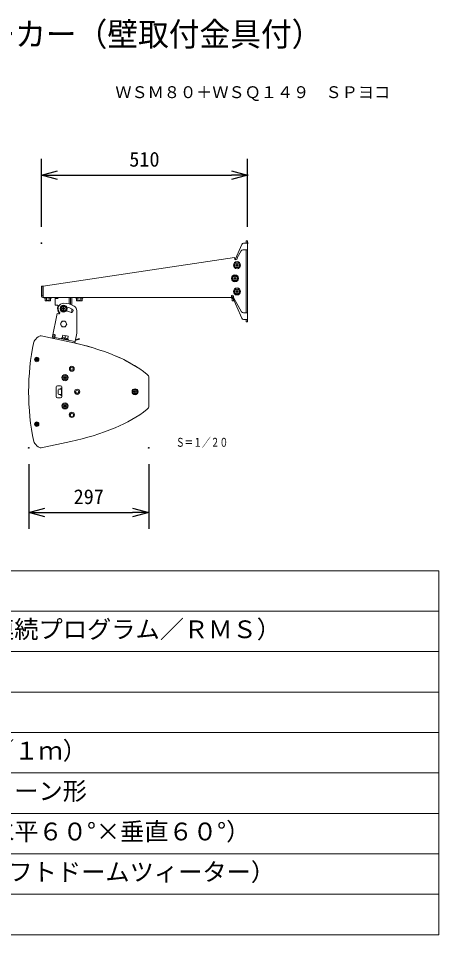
# Model space of a CAD drawing. Units: millimetres, scale not verified. Extents: x -63 to 62, y -57 to 57.
# Drawn here: x 10.5 to 62.5, y -56.5 to 56.8 of the extents above; entities that cross this region are included whole.
import ezdxf
from ezdxf.enums import TextEntityAlignment as Align

# ---------------------------------------------------------------- set-up
doc = ezdxf.new("R2010")
doc.units = ezdxf.units.MM
doc.header["$LTSCALE"] = 0.125
doc.header["$PDMODE"] = 32
doc.header["$PDSIZE"] = 0.0625
for name, color, linetype, lineweight in [('0-0_0', 7, 'Continuous', 25), ('0-1_WAKU', 1, 'Continuous', 18), ('0-4_GAIKEI', 1, 'Continuous', 18), ('0-5_SUNPO', 7, 'Continuous', 25)]:
    doc.layers.add(name, color=color, linetype=linetype, lineweight=lineweight)
for name, color, linetype in [('0-2_MOJI1', 7, 'Continuous'), ('0-3_TOUROKU', 7, 'Continuous'), ('0-6_DEFPOINTS', 7, 'Continuous')]:
    doc.layers.add(name, color=color, linetype=linetype)
doc.styles.add('ＭＳ ゴシック', font='')
doc.styles.get('ＭＳ ゴシック').set_extended_font_data('MS Gothic')

# ---------------------------------------------------------------- blocks, each defined once
blk = doc.blocks.new('_OPEN30')
at = {"layer": '0-0_0'}
blk.add_line((0, 0), (-1, 0), dxfattribs=at)
blk.add_lwpolyline([(-1, 0.26795), (0, 0), (-1, -0.26795)], dxfattribs=at)
blk = doc.blocks.new('D10')
at = {"layer": '0-5_SUNPO'}
for p, q in [((12.7918, -0.2979), (12.7918, -8.2979)), ((27.6418, -0.2979), (27.6418, -8.2979)), ((14.7918, -6.2979), (25.6418, -6.2979))]:
    blk.add_line(p, q, dxfattribs=at)
at = {"layer": '0-6_DEFPOINTS'}
for p in [(12.7918, 1.7021), (27.6418, 1.7021), (27.6418, -6.2979)]:
    blk.add_point(p, dxfattribs=at)
at = {"layer": '0-5_SUNPO', "xscale": 2, "yscale": 2, "rotation": 180}
blk.add_blockref('_OPEN30', (12.7918, -6.2979), dxfattribs=at)
at = {"layer": '0-5_SUNPO', "xscale": 2, "yscale": 2}
blk.add_blockref('_OPEN30', (27.6418, -6.2979), dxfattribs=at)
at = {"layer": '0-5_SUNPO', "style": 'ＭＳ ゴシック'}
blk.add_text('297', height=1.833, dxfattribs=at).set_placement((18.3418, -5.7979), align=Align.BOTTOM_LEFT)
blk = doc.blocks.new('D9')
at = {"layer": '0-5_SUNPO'}
for p, q in [((14.3539, 29.0279), (14.3539, 37.4279)), ((39.8539, 29.0279), (39.8539, 37.4279)), ((16.3539, 35.4279), (37.8539, 35.4279))]:
    blk.add_line(p, q, dxfattribs=at)
at = {"layer": '0-6_DEFPOINTS'}
for p in [(39.8539, 35.4279), (14.3539, 27.0279), (39.8539, 27.0279)]:
    blk.add_point(p, dxfattribs=at)
at = {"layer": '0-5_SUNPO', "xscale": 2, "yscale": 2, "rotation": 180}
blk.add_blockref('_OPEN30', (14.3539, 35.4279), dxfattribs=at)
at = {"layer": '0-5_SUNPO', "xscale": 2, "yscale": 2}
blk.add_blockref('_OPEN30', (39.8539, 35.4279), dxfattribs=at)
at = {"layer": '0-5_SUNPO', "style": 'ＭＳ ゴシック'}
blk.add_text('510', height=1.833, dxfattribs=at).set_placement((25.2289, 35.9279), align=Align.BOTTOM_LEFT)

msp = doc.modelspace()

# ---------------------------------------------------------------- linework, layer by layer
at = {"layer": '0-1_WAKU', "color": 4}
for p, q in [((62.4901, -11.5065), (-62.5099, -11.5065)), ((62.4901, -56.5065), (62.4901, -11.5065)), ((-62.5099, -56.5065), (62.4901, -56.5065))]:
    msp.add_line(p, q, dxfattribs=at)
at = {"layer": '0-1_WAKU'}
for p, q in [((-62.5099, -16.5065), (62.4901, -16.5065)), ((-62.5099, -21.5065), (62.4901, -21.5065)), ((-62.5099, -26.5065), (62.4901, -26.5065)), ((-62.5099, -31.5065), (62.4901, -31.5065)), ((-62.5099, -36.5065), (62.4901, -36.5065)), ((-62.5099, -41.5065), (62.4901, -41.5065)), ((-62.5099, -46.5065), (62.4901, -46.5065)), ((-62.5099, -51.5065), (62.4901, -51.5065))]:
    msp.add_line(p, q, dxfattribs=at)
at = {"layer": '0-4_GAIKEI', "color": 7}
for p, q in [((37.3557, 27.0753), (38.1257, 28.8291)), ((38.3546, 28.9786), (38.8413, 28.9786)), ((38.8413, 29.2786), (38.6813, 29.2786)), ((38.6813, 28.9786), (38.6813, 29.2786)), ((38.8413, 19.2786), (38.8413, 29.2786)), ((13.5713, 23.6904), (37.2504, 27.2043)), ((37.2504, 27.2043), (37.2755, 27.0353)), ((37.3991, 26.9286), (37.4163, 26.9286)), ((13.3413, 22.4386), (13.3413, 23.6886)), ((13.3413, 23.6886), (13.5013, 23.6886)), ((13.5013, 22.4386), (13.5013, 23.6886)), ((13.5713, 22.2786), (13.5713, 23.6904)), ((13.3413, 22.4786), (13.5013, 22.4786)), ((13.5013, 22.4386), (13.5713, 22.4386)), ((13.5013, 22.2786), (37.0174, 22.2786)), ((15.0663, 21.3486), (15.0663, 22.2386)), ((16.7663, 21.4834), (16.7663, 22.2786)), ((17.1163, 22.2386), (17.1163, 21.3597)), ((36.8538, 22.2786), (36.8538, 22.2286)), ((36.8538, 22.2286), (36.9449, 22.1557)), ((38.126, 19.7289), (36.9015, 22.5452)), ((15.2789, 21.3486), (15.0663, 21.3486)), ((17.7205, 20.6416), (17.7205, 17.8856)), ((14.6631, 17.2575), (15.3076, 20.2898)), ((15.3076, 20.2898), (15.4788, 20.2534)), ((15.614, 20.3152), (15.561, 20.3683)), ((38.3552, 19.5786), (38.8413, 19.5786)), ((38.6813, 19.2786), (38.6813, 19.5786)), ((38.8413, 19.2786), (38.6813, 19.2786)), ((16.9667, 16.7678), (13.2978, 17.5477)), ((14.9725, 17.7029), (14.7671, 17.7466)), ((14.9663, 17.193), (15.0495, 17.5843)), ((17.4606, 16.6629), (17.7205, 17.8856)), ((26.6292, 8.8595), (26.6292, 12.3762)), ((13.2978, 3.688), (16.9667, 4.4678))]:
    msp.add_line(p, q, dxfattribs=at)
at = {"layer": '0-4_GAIKEI'}
for p, q in [((37.5413, 27.1786), (38.0465, 28.0536)), ((38.263, 28.1786), (38.8413, 28.1786)), ((38.6813, 20.3786), (38.6813, 28.1786)), ((37.3681, 26.5786), (37.1949, 26.2786)), ((37.1949, 26.2786), (37.3681, 25.9786)), ((37.3681, 26.5786), (37.7145, 26.5786)), ((37.5063, 26.3136), (37.3788, 26.3136)), ((37.3788, 26.3136), (37.3788, 26.2436)), ((37.3788, 26.2436), (37.5063, 26.2436)), ((37.5063, 26.5786), (37.5063, 26.3136)), ((37.5063, 26.2436), (37.5063, 25.9786)), ((37.5413, 27.0536), (37.5413, 27.1786)), ((37.5763, 26.3136), (37.5763, 26.5786)), ((37.7038, 26.3136), (37.5763, 26.3136)), ((37.5763, 26.2436), (37.7038, 26.2436)), ((37.5763, 25.9786), (37.5763, 26.2436)), ((37.7038, 26.2436), (37.7038, 26.3136)), ((37.8877, 26.2786), (37.7145, 26.5786)), ((37.7145, 25.9786), (37.8877, 26.2786)), ((37.1181, 24.9536), (36.9449, 24.6536)), ((37.1181, 24.9536), (37.4645, 24.9536)), ((37.2563, 24.9536), (37.2563, 24.6886)), ((37.3263, 24.6886), (37.3263, 24.9536)), ((37.3681, 25.9786), (37.7145, 25.9786)), ((37.6377, 24.6536), (37.4645, 24.9536)), ((36.9449, 24.6536), (37.1181, 24.3536)), ((37.1181, 24.3536), (37.4645, 24.3536)), ((37.1288, 24.6886), (37.1288, 24.6186)), ((37.2563, 24.6886), (37.1288, 24.6886)), ((37.1288, 24.6186), (37.2563, 24.6186)), ((37.2563, 24.6186), (37.2563, 24.3536)), ((37.4538, 24.6886), (37.3263, 24.6886)), ((37.3263, 24.3536), (37.3263, 24.6186)), ((37.3263, 24.6186), (37.4538, 24.6186)), ((37.4538, 24.6186), (37.4538, 24.6886)), ((37.4645, 24.3536), (37.6377, 24.6536)), ((37.3681, 23.3286), (37.1949, 23.0286)), ((37.1949, 23.0286), (37.3681, 22.7286)), ((37.3681, 23.3286), (37.7145, 23.3286)), ((37.3681, 22.7286), (37.7145, 22.7286)), ((37.5063, 23.0636), (37.3788, 23.0636)), ((37.3788, 23.0636), (37.3788, 22.9936)), ((37.3788, 22.9936), (37.5063, 22.9936)), ((37.5063, 23.3286), (37.5063, 23.0636)), ((37.5063, 22.9936), (37.5063, 22.7286)), ((37.5763, 23.0636), (37.5763, 23.3286)), ((37.7038, 23.0636), (37.5763, 23.0636)), ((37.5763, 22.9936), (37.7038, 22.9936)), ((37.5763, 22.7286), (37.5763, 22.9936)), ((37.7038, 22.9936), (37.7038, 23.0636)), ((37.8877, 23.0286), (37.7145, 23.3286)), ((37.7145, 22.7286), (37.8877, 23.0286)), ((13.7038, 22.2786), (13.7038, 22.2286)), ((13.7038, 22.2286), (13.7949, 22.1557)), ((14.5788, 22.2286), (13.7038, 22.2286)), ((13.7949, 22.1557), (13.7949, 21.8968)), ((13.7949, 21.8968), (13.8449, 21.8786)), ((14.1063, 21.8786), (13.8449, 21.8786)), ((13.9681, 22.1557), (13.9681, 21.8968)), ((14.1063, 21.8786), (14.1063, 21.9686)), ((14.1063, 21.9686), (14.1763, 21.9686)), ((14.1763, 21.8786), (14.1763, 21.9686)), ((14.4377, 21.8786), (14.1763, 21.8786)), ((14.3145, 22.1557), (14.3145, 21.8968)), ((14.4877, 21.8968), (14.4377, 21.8786)), ((14.5788, 22.2286), (14.4877, 22.1557)), ((14.4877, 22.1557), (14.4877, 21.8968)), ((14.5788, 22.2786), (14.5788, 22.2286)), ((15.0661, 22.2486), (15.2262, 22.2486)), ((15.0676, 22.2586), (15.0676, 22.2786)), ((15.0676, 22.2586), (15.3751, 22.2586)), ((15.0712, 22.1486), (15.3163, 22.1486)), ((15.2263, 22.2386), (15.2263, 22.1486)), ((15.3751, 22.2586), (15.3751, 22.2786)), ((15.4163, 22.2486), (15.4163, 22.2786)), ((16.8076, 22.2586), (16.8076, 22.2786)), ((16.8076, 22.2586), (17.1151, 22.2586)), ((16.9563, 21.423), (16.9563, 22.2386)), ((17.1151, 22.2586), (17.1151, 22.2786)), ((17.6038, 22.2786), (17.6038, 22.2286)), ((17.6038, 22.2286), (17.6949, 22.1557)), ((18.4788, 22.2286), (17.6038, 22.2286)), ((17.6949, 22.1557), (17.6949, 21.8968)), ((17.6949, 21.8968), (17.7449, 21.8786)), ((18.0063, 21.8786), (17.7449, 21.8786)), ((17.8681, 22.1557), (17.8681, 21.8968)), ((18.0063, 21.8786), (18.0063, 21.9686)), ((18.0063, 21.9686), (18.0763, 21.9686)), ((18.0763, 21.8786), (18.0763, 21.9686)), ((18.3377, 21.8786), (18.0763, 21.8786)), ((18.2145, 22.1557), (18.2145, 21.8968)), ((18.3877, 21.8968), (18.3377, 21.8786)), ((18.4788, 22.2286), (18.3877, 22.1557)), ((18.3877, 22.1557), (18.3877, 21.8968)), ((18.4788, 22.2786), (18.4788, 22.2286)), ((36.8413, 22.4386), (36.9478, 22.4386)), ((36.8413, 22.4386), (36.8413, 22.2786)), ((36.9304, 22.4786), (36.8481, 22.4786)), ((37.0391, 22.2286), (36.8538, 22.2286)), ((36.9449, 22.1557), (36.9449, 21.8968)), ((36.9449, 21.8968), (36.9949, 21.8786)), ((37.1913, 21.8786), (36.9949, 21.8786)), ((37.0913, 22.2786), (37.0913, 22.4386)), ((38.1161, 20.5036), (37.0913, 22.2786)), ((37.1181, 22.047), (37.1181, 21.8968)), ((15.9181, 21.1986), (15.7449, 20.8986)), ((15.7449, 20.8986), (15.9181, 20.5986)), ((15.9181, 21.1986), (16.2645, 21.1986)), ((15.9181, 20.5986), (16.2645, 20.5986)), ((15.9288, 20.9336), (15.9288, 20.8636)), ((16.0563, 20.9336), (15.9288, 20.9336)), ((15.9288, 20.8636), (16.0563, 20.8636)), ((16.0563, 21.1986), (16.0563, 20.9336)), ((16.0563, 20.8636), (16.0563, 20.5986)), ((16.1263, 20.9336), (16.1263, 21.1986)), ((16.2538, 20.9336), (16.1263, 20.9336)), ((16.1263, 20.5986), (16.1263, 20.8636)), ((16.1263, 20.8636), (16.2538, 20.8636)), ((16.2538, 20.8636), (16.2538, 20.9336)), ((16.4377, 20.8986), (16.2645, 21.1986)), ((16.2645, 20.5986), (16.4377, 20.8986)), ((17.1163, 20.8587), (17.1163, 20.4324)), ((15.8892, 19.3486), (15.6872, 18.9986)), ((16.2934, 19.3486), (15.8892, 19.3486)), ((16.4955, 18.9986), (16.2934, 19.3486)), ((38.8413, 20.3786), (38.3326, 20.3786)), ((15.6872, 18.9986), (15.8892, 18.6486)), ((15.8892, 18.6486), (16.2934, 18.6486)), ((16.2934, 18.6486), (16.4955, 18.9986)), ((14.8196, 17.2242), (14.9236, 17.7133)), ((14.9996, 17.3495), (17.4939, 16.8194)), ((15.7987, 17.2615), (15.7821, 17.1832)), ((15.7987, 17.2615), (16.6791, 17.0743)), ((15.9051, 17.3411), (15.8843, 17.2433)), ((15.9051, 17.3411), (16.6143, 17.1904)), ((15.9174, 17.3385), (15.9797, 17.6319)), ((15.9797, 17.6319), (16.6644, 17.4864)), ((16.2597, 17.2657), (16.3183, 17.5414)), ((16.6143, 17.1904), (16.5935, 17.0925)), ((16.6021, 17.193), (16.6644, 17.4864)), ((16.6791, 17.0743), (16.6624, 16.9961)), ((17.5206, 16.9452), (18.0652, 17.1222)), ((17.5446, 17.0582), (18.0343, 17.2173)), ((18.0652, 17.1222), (18.0343, 17.2173)), ((12.6656, 14.5928), (12.6656, 14.6428)), ((12.6656, 14.6428), (12.7006, 14.6428)), ((12.7006, 14.5928), (12.6656, 14.5928)), ((12.7406, 14.6828), (12.7406, 14.7178)), ((12.7406, 14.7178), (12.7906, 14.7178)), ((12.7406, 14.5178), (12.7406, 14.5528)), ((12.7906, 14.5178), (12.7406, 14.5178)), ((12.7906, 14.7178), (12.7906, 14.6828)), ((12.7906, 14.5528), (12.7906, 14.5178)), ((12.8306, 14.6428), (12.8656, 14.6428)), ((12.8656, 14.5928), (12.8306, 14.5928)), ((12.8656, 14.6428), (12.8656, 14.5928)), ((16.2456, 12.4878), (16.2456, 12.5228)), ((16.2456, 12.5228), (16.2856, 12.5228)), ((16.2856, 12.5228), (16.2856, 12.4878)), ((15.3156, 11.3678), (15.7156, 11.3678)), ((16.1106, 12.3478), (16.1106, 12.3878)), ((16.1106, 12.3878), (16.1456, 12.3878)), ((16.1456, 12.3478), (16.1106, 12.3478)), ((16.2456, 12.2128), (16.2456, 12.2478)), ((16.2856, 12.2128), (16.2456, 12.2128)), ((16.2856, 12.2478), (16.2856, 12.2128)), ((16.3856, 12.3878), (16.4206, 12.3878)), ((16.4206, 12.3478), (16.3856, 12.3478)), ((16.4206, 12.3878), (16.4206, 12.3478)), ((15.1656, 10.0178), (15.1656, 11.2178)), ((15.4165, 10.8553), (15.4165, 10.3803)), ((15.439, 10.9553), (15.8206, 10.9553)), ((15.8206, 10.2803), (15.439, 10.2803)), ((15.7406, 11.0553), (15.7406, 10.9553)), ((15.8656, 11.0553), (15.7406, 11.0553)), ((15.7406, 10.2803), (15.7406, 10.1803)), ((15.8206, 10.2803), (15.8206, 10.9553)), ((15.8656, 11.2178), (15.8656, 10.0178)), ((24.7742, 10.6378), (24.8092, 10.6378)), ((24.7742, 10.5978), (24.7742, 10.6378)), ((24.8092, 10.5978), (24.7742, 10.5978)), ((24.9092, 10.7728), (24.9492, 10.7728)), ((24.9092, 10.7378), (24.9092, 10.7728)), ((24.9092, 10.4628), (24.9092, 10.4978)), ((24.9492, 10.4628), (24.9092, 10.4628)), ((24.9492, 10.7728), (24.9492, 10.7378)), ((24.9492, 10.4978), (24.9492, 10.4628)), ((25.0492, 10.6378), (25.0842, 10.6378)), ((25.0842, 10.5978), (25.0492, 10.5978)), ((25.0842, 10.6378), (25.0842, 10.5978)), ((15.7156, 9.8678), (15.3156, 9.8678)), ((15.7406, 10.1803), (15.8656, 10.1803)), ((16.1106, 8.8478), (16.1106, 8.8878)), ((16.1106, 8.8878), (16.1456, 8.8878)), ((16.1456, 8.8478), (16.1106, 8.8478)), ((16.2456, 8.9878), (16.2456, 9.0228)), ((16.2456, 9.0228), (16.2856, 9.0228)), ((16.2456, 8.7128), (16.2456, 8.7478)), ((16.2856, 8.7128), (16.2456, 8.7128)), ((16.2856, 9.0228), (16.2856, 8.9878)), ((16.2856, 8.7478), (16.2856, 8.7128)), ((16.3856, 8.8878), (16.4206, 8.8878)), ((16.4206, 8.8478), (16.3856, 8.8478)), ((16.4206, 8.8878), (16.4206, 8.8478)), ((12.6656, 6.5928), (12.6656, 6.6428)), ((12.6656, 6.6428), (12.7006, 6.6428)), ((12.7006, 6.5928), (12.6656, 6.5928)), ((12.7406, 6.6828), (12.7406, 6.7178)), ((12.7406, 6.7178), (12.7906, 6.7178)), ((12.7406, 6.5178), (12.7406, 6.5528)), ((12.7906, 6.5178), (12.7406, 6.5178)), ((12.7906, 6.7178), (12.7906, 6.6828)), ((12.7906, 6.5528), (12.7906, 6.5178)), ((12.8306, 6.6428), (12.8656, 6.6428)), ((12.8656, 6.5928), (12.8306, 6.5928)), ((12.8656, 6.6428), (12.8656, 6.5928))]:
    msp.add_line(p, q, dxfattribs=at)
for centre, radius in [((37.5413, 26.2786), 0.4375), ((37.2913, 24.6536), 0.4375), ((37.5413, 23.0286), 0.4375), ((16.0913, 20.8986), 0.4375), ((12.7656, 14.6178), 0.275), ((12.7656, 14.6178), 0.19), ((17.1156, 13.4678), 0.3013), ((17.1156, 13.4678), 0.3), ((17.1156, 13.4678), 0.175), ((16.2656, 12.3678), 0.375), ((16.2656, 12.3678), 0.2625), ((17.7656, 10.6178), 0.325), ((17.7656, 10.6178), 0.2), ((24.9292, 10.6178), 0.375), ((24.9292, 10.6178), 0.2625), ((16.2656, 8.8678), 0.375), ((16.2656, 8.8678), 0.2625), ((17.1156, 7.7678), 0.325), ((17.1156, 7.7678), 0.2), ((12.7656, 6.6178), 0.275), ((12.7656, 6.6178), 0.19)]:
    msp.add_circle(centre, radius, dxfattribs=at)
at = {"layer": '0-4_GAIKEI', "color": 7}
for centre, radius, start, end in [((38.3546, 28.7286), 0.25, 90, 156.29735), ((37.3991, 27.0536), 0.125, 188.44094, 270), ((37.1268, 27.1758), 0.25, 311.54329, 336.29735), ((13.5013, 22.4386), 0.16, 180, 270), ((16.0913, 20.8986), 0.675, 90, 222.46433), ((16.0913, 18.9986), 2.575, 59.85415, 90), ((15.2789, 21.2236), 0.125, 338.19625, 90), ((16.0913, 20.8986), 0.75, 158.19625, 225), ((15.5012, 20.3585), 0.125, 352.01918, 42.46433), ((16.0913, 18.9986), 1.675, 60, 78.08072), ((16.0913, 18.9986), 2.125, 60, 79.36135), ((17.0413, 20.6441), 0.225, 240, 60), ((17.0455, 20.6416), 0.675, 0, 59.85415), ((15.5048, 20.3756), 0.125, 258, 343.98082), ((38.3552, 19.8286), 0.25, 203.49857, 270), ((12.894, 16.674), 0.5, 139.93136, 168.15336), ((14.4245, 15.3866), 2.5, 121.5905, 139.93136), ((13.2458, 17.3032), 0.25, 78, 121.5905), ((14.9517, 17.6051), 0.1, 348, 78), ((41.7656, 10.6178), 30, 168.15336, 191.84664), ((10.272, -14.7285), 32.2, 67.72158, 78), ((10.272, -14.7285), 32.2, 71.14783, 78), ((16.134, -0.4199), 16.7371, 52.00627, 67.72158), ((16.134, -0.4199), 16.7371, 57.21712, 67.72158), ((26.1292, 12.3762), 0.5, 0, 52.00627), ((16.134, 21.6556), 16.7371, 292.27842, 307.99373), ((26.1292, 8.8595), 0.5, 307.99373, 0), ((10.272, 35.9642), 32.2, 282, 292.27842), ((12.894, 4.5617), 0.5, 191.84664, 220.06864), ((14.4245, 5.8491), 2.5, 220.06864, 238.4095), ((13.2458, 3.9325), 0.25, 238.4095, 282)]:
    msp.add_arc(centre, radius, start, end, dxfattribs=at)
at = {"layer": '0-4_GAIKEI'}
for centre, radius, start, end in [((38.263, 27.9286), 0.25, 90, 150), ((37.5413, 26.2786), 0.2964, 96.78129, 263.21871), ((37.4163, 27.0536), 0.125, 270, 0), ((37.5413, 26.2786), 0.2964, 276.78129, 83.21871), ((37.2913, 24.6536), 0.2964, 96.78129, 263.21871), ((37.2913, 24.6536), 0.2964, 276.78129, 83.21871), ((37.5413, 23.0286), 0.2964, 96.78129, 263.21871), ((37.5413, 23.0286), 0.2964, 276.78129, 83.21871), ((14.8663, 22.2386), 0.2, 0, 11.54631), ((14.8663, 22.2386), 0.36, 0, 3.19658), ((15.3163, 22.2486), 0.1, 270, 0), ((17.3163, 22.2386), 0.36, 176.76114, 180), ((17.3163, 22.2386), 0.2, 168.43406, 180), ((36.9663, 22.4386), 0.125, 0, 180), ((16.0913, 20.8986), 0.2964, 96.78129, 263.21871), ((16.0913, 20.8986), 0.2964, 276.78129, 83.21871), ((38.3326, 20.6286), 0.25, 210, 270), ((16.0913, 18.9986), 0.3542, 98.77493, 141.22507), ((16.0913, 18.9986), 0.3542, 38.77493, 81.22507), ((16.0913, 18.9986), 0.3542, 158.77493, 201.22507), ((16.0913, 18.9986), 0.3542, 218.77493, 261.22507), ((16.0913, 18.9986), 0.3542, 278.77493, 321.22507), ((16.0913, 18.9986), 0.3542, 338.77493, 21.22507), ((12.7006, 14.6828), 0.04, 270, 0), ((12.7006, 14.5528), 0.04, 0, 90), ((12.8306, 14.6828), 0.04, 180, 270), ((12.8306, 14.5528), 0.04, 90, 180), ((16.1456, 12.4878), 0.1, 270, 0), ((16.3856, 12.4878), 0.1, 180, 270), ((15.3156, 11.2178), 0.15, 90, 180), ((15.7156, 11.2178), 0.15, 0, 90), ((16.1456, 12.2478), 0.1, 0, 90), ((16.3856, 12.2478), 0.1, 90, 180), ((24.8092, 10.7378), 0.1, 270, 0), ((24.8092, 10.4978), 0.1, 0, 90), ((25.0492, 10.7378), 0.1, 180, 270), ((25.0492, 10.4978), 0.1, 90, 180), ((15.3156, 10.0178), 0.15, 180, 270), ((15.7156, 10.0178), 0.15, 270, 0), ((16.1456, 8.9878), 0.1, 270, 0), ((16.1456, 8.7478), 0.1, 0, 90), ((16.3856, 8.9878), 0.1, 180, 270), ((16.3856, 8.7478), 0.1, 90, 180), ((12.7006, 6.6828), 0.04, 270, 0), ((12.7006, 6.5528), 0.04, 0, 90), ((12.8306, 6.6828), 0.04, 180, 270), ((12.8306, 6.5528), 0.04, 90, 180)]:
    msp.add_arc(centre, radius, start, end, dxfattribs=at)

# ---------------------------------------------------------------- block references
at = {"layer": '0-5_SUNPO'}
for name in ['D9', 'D10']:
    msp.add_blockref(name, (-1.0126, 1.9804), dxfattribs=at)

# ---------------------------------------------------------------- texts
at = {"layer": '0-2_MOJI1', "style": 'ＭＳ ゴシック', "width": 0.95}
msp.add_text('２０ｃｍ\u3000２ウェイスピーカー（壁取付金具付）', height=2.933, dxfattribs=at).set_placement((-35.5099, 52.4935), align=Align.BOTTOM_LEFT)
at = {"layer": '0-2_MOJI1', "style": 'ＭＳ ゴシック'}
for s, p in [('１６０Ｗ／８０Ｗ（連続プログラム／ＲＭＳ）', (-20.0099, -20.5065)), ('９４．５ｄＢ（１Ｗ／１ｍ）', (-20.0099, -35.5065)), ('低域用：２０ｃｍ\u3000コーン形', (-20.0099, -40.5065)), ('高域用：ホーン形（水平６０°×垂直６０°）', (-20.0099, -45.5065)), ('\u3000\u3000\u3000（φ２５ｍｍソフトドームツィーター）', (-20.0099, -50.5065))]:
    msp.add_text(s, height=2.199, dxfattribs=at).set_placement(p, align=Align.BOTTOM_LEFT)
at = {"layer": '0-3_TOUROKU', "style": 'ＭＳ ゴシック'}
msp.add_text('ＷＳＭ８０＋ＷＳＱ１４９\u3000ＳＰヨコ', height=1.466, dxfattribs=at).set_placement((22.4901, 46.4935), align=Align.BOTTOM_LEFT)
at = {"layer": '0-3_TOUROKU', "style": 'ＭＳ ゴシック', "width": 0.7}
msp.add_text('Ｓ＝１／２０', height=1.1, dxfattribs=at).set_placement((29.9847, 3.4915), align=Align.BOTTOM_LEFT)

doc.saveas('drawing.dxf')
